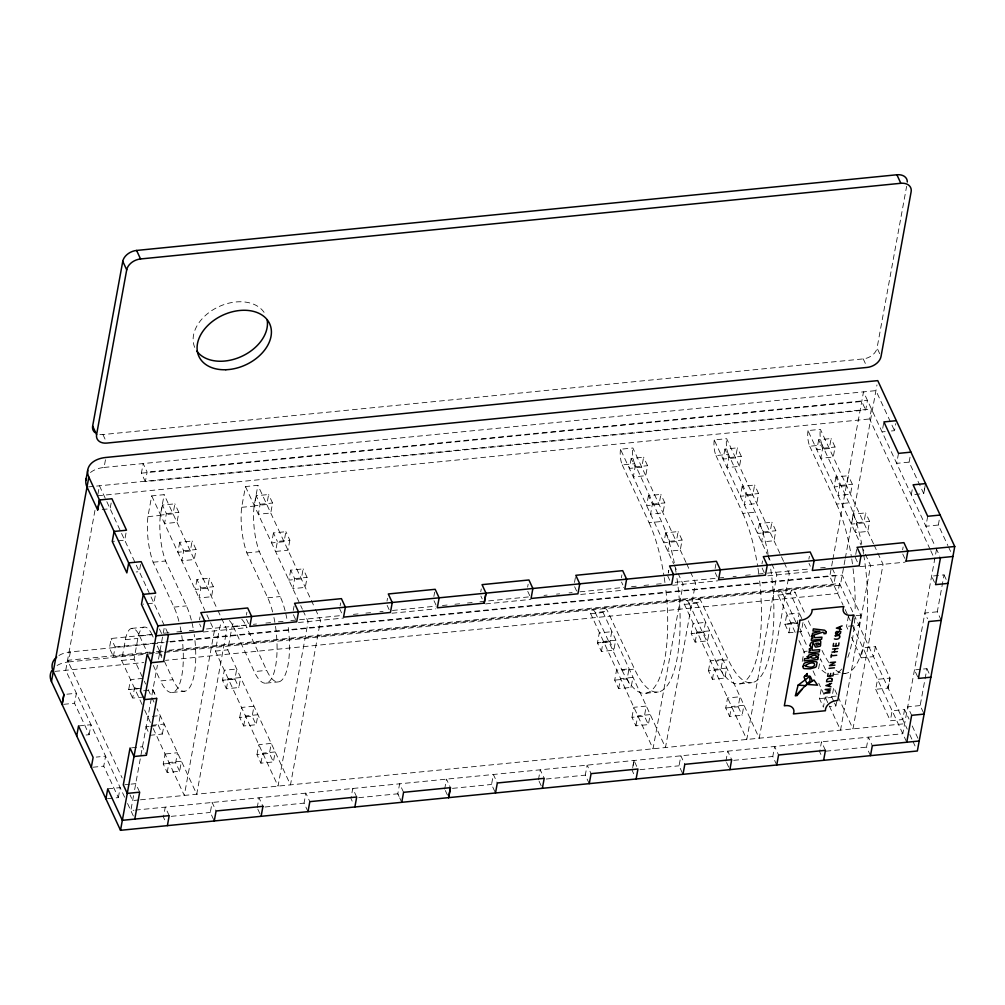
<?xml version="1.0" encoding="UTF-8"?>
<svg xmlns="http://www.w3.org/2000/svg" width="1005" height="1005" viewBox="0 0 1005 1005"><rect width="100%" height="100%" fill="white"/><g stroke="black" fill="none" stroke-linecap="round" stroke-linejoin="round"><path stroke-width="0.75" stroke-dasharray="5 3.75" d="M94.96 510.402L65.727 670.31L124.62 797.191M97.887 494.36L99.457 485.792L167.873 633.188M57.071 665.486A26.482 16.884 10.4 0 1 68.503 661.943L70.337 651.956L164.117 642.622M90.488 472.501A26.482 16.884 10.4 0 1 104.068 467.451L105.889 457.463M86.041 735.007L89.144 734.693L74.546 703.236L76.38 693.249L65.488 694.342M111.153 503.028L110.098 508.744L100.764 509.661M89.144 734.705L90.978 724.706L78.528 725.949M126.014 533.065L124.708 540.188L112.259 541.431M151.805 634.431L111.178 638.477L109.432 648.074L113.377 656.579L833.723 584.885L835.469 575.287L832.178 568.189M145.348 481.671L141.404 473.154L143.162 463.556L147.107 472.074L145.348 481.671L865.694 409.977L867.453 400.379L147.107 472.074M113.377 656.579L115.135 646.981L111.178 638.477M142.082 704.505L121.618 660.436L125.424 639.67A32.474 10.276 84.3 0 1 139.645 636.039L152.094 634.796L153.388 637.61M178.877 621.291A48.705 15.414 84.3 0 0 173.978 607.12L153.137 562.235A38.09 12.06 84.3 0 1 147.911 516.658L151.705 495.892L164.142 494.661L217.256 609.08M107.46 798.686L118.351 797.606L103.754 766.149L105.575 756.162L96.241 757.092M140.612 564.509L139.306 571.644L136.19 571.958M142.333 676.993L134.067 659.192L137.861 638.426A32.474 10.276 84.3 0 1 152.094 634.796M191.327 620.06A48.705 15.414 84.3 0 0 186.428 605.889L165.586 560.991A38.09 12.06 84.3 0 1 160.348 515.414L164.142 494.661M162.433 505.075L160.599 515.075L173.048 513.831L174.87 503.844L162.433 505.075L166.378 513.593L164.556 523.58L177.006 522.349L178.827 512.362L174.87 503.844M143.539 697.018L132.647 698.111L134.482 688.111L139.142 687.646M118.351 797.606L120.173 787.619L107.736 788.862M155.21 595.965L153.903 603.101L143.012 604.193M133.552 795.608L130.826 810.57L133.941 810.256M134.645 789.629L157.383 665.26M158.514 659.117L164.544 626.04M179.694 542.273L177.872 552.26L190.309 551.029L192.131 541.029L179.694 542.273L183.651 550.778L181.817 560.777L194.267 559.534L196.088 549.547L192.131 541.029M149.908 735.296L162.358 734.052L158.401 725.547L160.235 715.547L147.785 716.804M162.358 734.065L164.192 724.065L151.742 725.309L184.292 795.432L214.367 630.901L205.447 611.693M167.182 772.493L169.003 762.494L181.453 761.25L179.619 771.25L167.182 772.493L163.225 763.976L165.059 753.976M196.955 579.458L195.133 589.458L207.57 588.214L209.404 578.214L196.955 579.458L200.912 587.975L199.078 597.962L211.527 596.731L213.349 586.732L209.404 578.214M199.505 619.771L200.033 616.907M179.619 771.25L175.661 762.745L177.496 752.745L165.046 753.989M303.02 610.588L308.12 621.567L278.046 786.111L215.372 651.102L219.165 630.336A32.474 10.276 84.3 0 1 221.628 622.522M272.631 611.97A48.705 15.414 84.3 0 0 267.732 597.799L246.891 552.901A38.09 12.06 84.3 0 1 241.652 507.324L245.459 486.558L257.896 485.327L314.829 607.975M315.47 609.357L320.557 620.336L290.483 784.867L227.808 649.858L231.615 629.092A32.474 10.276 84.3 0 1 234.077 621.278M285.081 610.726A48.705 15.414 84.3 0 0 280.169 596.555L259.34 551.657A38.09 12.06 84.3 0 1 254.102 506.093L257.896 485.327M256.175 495.754L254.353 505.741L266.802 504.497L268.624 494.51L256.175 495.754L260.132 504.271L258.31 514.259L270.747 513.015L272.569 503.028L268.624 494.51M226.401 688.777L228.236 678.79L240.672 677.546L238.838 687.533L226.401 688.777L222.457 680.259L224.278 670.272L236.728 669.029L234.894 679.028L238.838 687.533M213.6 819.552L210.309 812.455L212.13 802.467L216.088 810.985M246.388 615.11L246.903 612.246M239.705 717.457L241.539 707.457L253.989 706.213L252.155 716.213L256.112 724.731L243.662 725.974L239.718 717.457L252.155 716.213M273.448 532.939L271.614 542.926L284.063 541.695L285.885 531.695L273.448 532.939L277.393 541.456M243.662 725.974L245.496 715.975L257.933 714.731L256.112 724.731M289.842 540.213L288.008 550.212L275.571 551.443L277.393 541.444L289.842 540.213L285.885 531.695M256.978 754.642L258.8 744.642L271.25 743.411L269.428 753.398L273.373 761.928L260.923 763.159L256.978 754.642L269.428 753.398M290.709 570.124L288.875 580.124L301.324 578.88L303.146 568.893L290.709 570.124L294.666 578.641L292.832 588.641L305.281 587.397L307.103 577.398L303.146 568.893M260.923 763.159L262.757 753.16L275.207 751.928L273.373 761.916M257.18 807.794L259.001 797.807L262.958 806.312M293.259 610.437L294.038 606.153M307.995 811.638L304.05 803.133L305.872 793.133L309.829 801.651M340.13 605.776L340.645 602.912M387 601.103L387.515 598.251M433.871 596.442L434.65 592.159M444.675 789.139L446.496 779.139L450.454 787.656M480.754 591.782L481.269 588.917M494.837 791.563L491.546 784.465L493.367 774.478L497.324 782.983M527.625 587.108L528.14 584.257M538.429 779.805L540.25 769.805L544.207 778.322M574.496 582.448L575.802 575.312M631.178 458.431L629.344 468.418L641.793 467.174L643.615 457.187L631.178 458.431L635.122 466.948L633.301 476.935L645.75 475.692L647.572 465.704L643.615 457.187M601.405 651.454L603.214 641.466L615.663 640.223L613.841 650.21L601.392 651.454L597.447 642.936L599.269 632.949L611.718 631.705M589.244 783.649L585.299 775.131L587.121 765.144L591.078 773.662M621.379 577.787L621.894 574.923M611.706 631.718L609.884 641.693L613.841 650.21M618.665 688.639L620.487 678.651L632.936 677.408L631.102 687.407L618.653 688.651L614.708 680.134L616.53 670.134L628.979 668.89L627.158 678.89L631.102 687.407M648.439 495.616L646.617 505.603L659.054 504.372L660.888 494.372L648.439 495.616L652.396 504.133L650.562 514.12L663.011 512.889L664.833 502.889L660.888 494.372M631.969 717.319L633.803 707.319L646.24 706.088L644.419 716.075L648.363 724.605L635.914 725.836L631.969 717.319L644.419 716.075M665.699 532.801L663.878 542.801L676.315 541.557L678.136 531.57L665.699 532.801L669.657 541.318L667.823 551.318L680.272 550.074L682.094 540.074L678.136 531.57M635.926 725.836L637.748 715.836L650.197 714.605L648.363 724.592M632.685 767.619L633.992 760.484L637.936 768.988M668.237 573.114L668.765 570.262L668.25 573.114M634.004 760.484L632.17 770.471L634.155 774.729M724.919 449.097L723.098 459.084L735.547 457.853L737.369 447.853L724.919 449.097L728.876 457.614L727.055 467.601L739.492 466.358L741.313 456.37L737.369 447.853M695.146 642.12L696.967 632.132L709.417 630.889L707.595 640.876L695.146 642.12L691.201 633.602L693.01 623.628L705.46 622.384M682.332 772.895L679.041 765.81L680.862 755.81L684.82 764.328M715.12 568.453L715.899 564.169M705.46 622.384L703.638 632.371L707.583 640.889M708.462 670.8L710.284 660.8L722.733 659.569L720.899 669.556L724.856 678.074L712.407 679.317L708.462 670.8L720.899 669.556M742.192 486.282L740.358 496.282L752.808 495.038L754.629 485.038L742.192 486.282L746.137 494.799L744.316 504.786L756.752 503.555L758.587 493.556L754.629 485.038M712.407 679.317L714.241 669.317L726.678 668.074L724.856 678.074M759.453 523.467L757.619 533.467L770.069 532.235L771.89 522.236L759.453 523.467L763.398 531.984L761.576 541.984L774.026 540.74L775.847 530.753L771.89 522.236M729.68 716.502L731.502 706.502L743.939 705.271L742.117 715.259L729.668 716.502L725.723 707.985L727.545 697.998L739.994 696.754L738.16 706.754L742.117 715.271M725.912 761.137L727.746 751.15L731.69 759.667M761.991 563.78L762.519 560.928M810.131 636.592L803.158 621.567L801.337 631.555L788.887 632.798L784.943 624.281L786.764 614.294L799.214 613.05L797.392 623.037L799.364 627.296M818.673 439.763L816.851 449.75L829.288 448.519L831.122 438.532L818.673 439.763L822.63 448.28L820.796 458.267L833.245 457.036L835.067 447.037L831.122 438.532M788.9 632.786L790.721 622.798L796.952 622.183M776.739 764.993L772.795 756.476L774.616 746.476L778.574 754.994M808.874 559.119L809.389 556.268M802.216 661.466L804.038 651.466L807.153 651.165M835.934 476.948L834.112 486.948L846.562 485.704L848.383 475.717L835.934 476.948L839.891 485.465L838.07 495.465L850.506 494.221L852.328 484.222L848.383 475.717M832.58 561.004L829.766 576.38L842.956 604.809M832.856 559.458L863.496 391.862L935.404 546.783M879.702 353.685L877.063 348.006L906.623 186.34M818.598 668.74L820.432 658.752L826.763 672.408M168.915 650.235L839.527 583.49L837.705 593.478L165.536 660.373M930.102 549.295L869.601 418.959L871.436 408.972L94.784 486.257M836.135 696.088L825.243 697.194L823.422 707.168L819.477 698.663L821.299 688.676L824.414 688.35M853.195 514.145L851.373 524.133L863.823 522.902L865.644 512.902L853.207 514.145L857.152 522.663L855.33 532.65L867.767 531.419L869.601 521.419L865.644 512.902M845.017 559.76L840.381 585.124L146.63 654.18M845.306 558.227L876.976 384.915M855.745 554.459L857.051 547.323M833.886 701.678L831.914 697.42L833.735 687.433L837.693 695.937M847.793 629.143L846.512 626.404L848.346 616.417M883.634 423.344L882.076 431.899L885.191 431.597M836.65 701.653L835.871 705.937L829.64 706.553M170.335 642.007L842.203 575.136L860.795 615.173L858.974 625.173L846.512 626.404M891.41 430.969L894.525 430.668L895.819 423.532M875.393 646.63L873.571 656.629L861.122 657.86L862.956 647.873L875.393 646.63L890.003 678.086L888.169 688.086L875.719 689.317L877.553 679.33L890.003 678.086L888.169 688.073M898.495 453.368L896.674 463.355L909.123 462.124L923.721 493.581L911.271 494.812L912.841 486.257M909.123 462.124L910.681 453.557M870.493 755.659L866.536 747.142L868.37 737.155L872.315 745.672M902.616 549.785L903.143 546.934M925.291 485.013L923.721 493.581L924.776 487.877M904.601 709.543L902.766 719.542L890.317 720.773L892.151 710.786L904.601 709.543L909.048 719.115M927.703 516.281L925.881 526.268L938.331 525.037L947.853 545.552M938.318 525.037L939.625 517.902M936.534 549.22L902.804 733.725L135.311 810.118M923.457 712.671L920.165 705.573L926.912 668.677L922.238 669.142M941.258 620.311L937.301 611.794L944.059 574.885L931.61 576.129L935.567 584.646M690.46 572.033L695.56 583.013L665.473 747.544L602.912 612.02A11.168 3.53 84.3 0 1 607.711 611.291L634.595 669.217A97.41 30.841 84.3 0 0 671.478 677.998A97.41 30.841 84.3 0 0 676.239 573.616M784.214 562.7L789.302 573.679L759.227 738.21L696.666 602.686A11.168 3.53 84.3 0 1 701.452 601.957L728.349 659.883A97.41 30.841 84.3 0 0 765.232 668.677A97.41 30.841 84.3 0 0 769.993 564.282M801.852 618.728L790.42 593.365A11.168 3.53 84.3 0 1 795.206 592.623L805.683 615.186M678.011 573.265L683.111 584.244L653.036 748.788L590.475 613.264A11.168 3.53 84.3 0 1 595.261 612.522L607.711 611.291M771.765 563.943L776.865 574.91L746.778 739.454L684.217 603.93A11.168 3.53 84.3 0 1 689.015 603.201L701.452 601.957M795.156 632.359L777.971 594.596A11.168 3.53 84.3 0 1 782.769 593.867L795.206 592.623M99.872 434.549A12.789 8.982 -24.9 0 0 102.937 434.562L863.232 358.898A12.789 8.982 -24.9 0 0 877.063 348.006M104.068 467.451L875.933 390.618L894.525 430.668M141.404 473.154L861.737 401.46L865.694 409.977M88.566 486.885L93.226 486.42M97.623 495.792L869.601 418.959M686 562.423L632.886 448.004L620.449 449.235L673.551 563.667M783.573 561.33L726.64 438.67L714.191 439.914L767.305 554.333M873.496 543.768L820.394 429.336L807.945 430.58L861.059 544.999M620.512 449.386A11.168 3.455 84.6 0 0 622.246 464.913L634.695 463.682L661.529 521.495A97.41 30.841 84.3 0 1 674.28 562.8M714.266 440.052A11.168 3.455 84.6 0 0 716 455.579L728.437 454.348L755.27 512.161A97.41 30.841 84.3 0 1 768.021 553.466M808.007 430.718A11.168 3.455 84.6 0 0 809.754 446.245L822.191 445.014L849.024 502.827A97.41 30.841 84.3 0 1 861.775 544.145M166.378 513.593L178.827 512.362M260.132 504.259L272.581 503.028M635.122 466.936L647.572 465.704M728.876 457.614L741.326 456.37M822.63 448.28L835.067 447.037M147.911 516.658L160.348 515.414M241.652 507.324L254.102 506.093M183.651 550.778L196.088 549.547M652.396 504.133L664.833 502.889M746.137 494.799L758.587 493.556M839.891 485.465L852.341 484.222M153.137 562.235L165.586 560.991M246.891 552.901L259.34 551.657M622.246 464.913L649.079 522.726L661.529 521.495M716 455.592L742.833 513.392L755.27 512.161M809.754 446.258L836.587 504.07L849.024 502.827M200.912 587.975L213.349 586.732M294.653 578.641L307.103 577.398M669.657 541.318L682.094 540.074M763.398 531.984L775.847 530.753M857.152 522.663L869.601 521.419M173.978 607.12L186.428 605.889M267.732 597.799L280.169 596.555M131.454 628.414L143.891 627.17M164.305 633.188L168.991 632.723M176.805 631.944L181.503 631.467M189.304 630.7L194.003 630.223M206.502 628.979L247.13 624.947M253.373 624.319L256.501 624.005M265.873 623.075L270.559 622.61M278.372 621.831L283.058 621.366M290.872 620.588L342.441 615.449M353.383 614.369L358.069 613.904M365.883 613.125L370.569 612.661M379.94 611.718L383.068 611.404M392.44 610.475L436.195 606.128M442.439 605.5L447.137 605.035M454.938 604.256L459.637 603.791M467.451 603.013L472.136 602.548M479.95 601.769L528.379 596.945M544.007 595.387L547.135 595.086M556.506 594.143L559.634 593.842M569.006 592.9L572.134 592.598M579.948 591.819L623.703 587.46M631.517 586.681L636.203 586.216M644.017 585.438L648.702 584.973M656.516 584.194L661.202 583.729M675.26 582.322L723.701 577.511M733.085 576.568L736.2 576.267M745.584 575.325L750.27 574.86M758.084 574.081L765.898 573.302M767.456 573.152L809.641 568.956M820.583 567.863L825.268 567.398M229.328 620.55A32.474 10.276 84.3 0 1 233.399 626.705L245.836 625.462L266.677 670.36A48.705 15.414 84.3 0 0 284.88 675.561A48.705 15.414 84.3 0 0 287.933 625.072M125.424 639.67L137.861 638.426M203.274 632.007L246.941 627.66M298.41 622.535L343.635 618.037M391.988 613.226L435.655 608.879M485.553 603.917L530.778 599.407M580.689 594.445L622.798 590.249M672.697 585.287L717.934 580.79M767.833 575.815L809.942 571.631M859.853 566.657L905.078 562.159M115.135 646.981L155.762 642.936M157.32 642.785L168.262 641.693M169.82 641.542L835.469 575.287M150.21 652.094L67.549 660.323L122.133 777.908M156.441 651.479L162.684 650.851M68.503 661.943L145.072 654.33M121.618 660.436L134.067 659.192M215.372 651.102L227.808 649.858M590.362 613.779L602.812 612.535M684.116 604.445L696.553 603.201M777.87 595.111L790.307 593.88M54.835 671.39L143.702 662.546M142.974 678.362L130.524 679.606L128.69 689.593L132.647 698.111M153.325 665.498L160.486 680.925L172.935 679.694A48.705 15.414 84.3 0 0 191.126 684.882A48.705 15.414 84.3 0 0 194.179 634.406M233.399 626.705L254.24 671.604L266.677 670.36M856.122 615.638L860.795 615.173M141.14 688.35L128.703 689.593L138.024 688.664M784.943 624.281L797.392 623.037L784.943 624.281M143.552 690.799L152.886 689.87L155.524 695.548M937.313 611.794L924.864 613.037L927.502 618.703M172.307 692.458L184.757 691.226M266.061 683.136L278.511 681.893M63.654 704.329L74.546 703.236M595.261 612.522L622.095 670.335L634.544 669.104M689.015 603.201L715.849 661.014L728.298 659.77M145.964 726.791L149.079 726.477M150.637 726.313L158.413 725.547M614.708 680.134L627.158 678.89M645.826 693.236L658.275 691.993M739.58 683.903L752.029 682.659M833.333 674.569L845.77 673.337M131.605 747.833L142.484 746.74L145.775 753.838M920.693 669.292L914.462 669.908L918.419 678.425M92.862 767.242L103.754 766.149M163.225 763.976L175.674 762.732M725.723 707.997L738.16 706.754M819.464 698.663L831.914 697.42M124.859 784.729L129.519 784.264M131.077 784.114L135.738 783.649L139.682 792.166M920.165 705.573L907.716 706.817L911.661 715.321M138.891 799.955L132.647 800.57L130.022 794.905M140.449 799.804L904.626 723.738M171.239 816.349L210.309 812.455M264.981 807.015L304.05 803.133M358.735 797.681L397.804 793.799L401.749 802.317M452.489 788.36L491.546 784.465M546.23 779.026L585.299 775.144M639.971 769.692L679.041 765.81M733.725 760.358L772.795 756.476M825.909 751.187L866.549 747.142M863.232 358.898L866.524 365.996M948.481 546.921L951.019 552.386M936.044 548.152L939.851 556.355M944.047 574.885L947.351 581.983M930.756 550.715L934.713 559.207M902.754 554.057L904.726 558.315M874.136 545.137L883.056 564.345L852.981 728.889L838.333 697.319M926.912 668.677L929.55 674.355M861.7 546.368L870.606 565.589L840.532 730.12L818.761 683.212M855.217 557.298L857.855 562.988M912.213 725.962L917.929 738.273M839.527 583.49L853.333 613.238M853.999 614.658L907.214 729.115M909.751 734.58L912.289 740.044M912.929 741.414L916.095 748.26M845.142 609.52L847.705 615.035M848.22 616.14L850.243 620.525M852.793 625.989L906.761 742.243M851.599 637.346L861.122 657.86M875.719 689.317L890.33 720.773M809 563.39L810.319 566.23M808.296 620.826L811.575 627.874M767.946 555.702L771.124 562.561M800.03 628.715L801.337 631.555M834.552 703.098L835.871 705.937M782.769 593.867L797.819 626.291M800.432 631.931L807.631 647.446M798.962 640.562L806.676 657.144M813.058 670.925L816.223 677.747M762.129 568.051L765.421 575.149M825.444 750.333L821.487 741.816L819.665 751.815L821.638 756.062M715.259 572.712L717.231 576.983M686.641 563.792L689.819 570.652M674.192 565.036L677.383 571.895M667.722 575.966L669.707 580.224M726.577 762.556L729.869 769.654M621.517 582.046L622.836 584.885M574.634 586.719L576.619 590.978M527.763 591.38L529.736 595.638M480.88 596.04L482.199 598.892M539.082 781.224L542.373 788.309M434.009 600.714L435.982 604.972M387.139 605.374L389.111 609.633M445.328 790.546L448.619 797.643M339.602 608.628L341.574 612.887M403.57 792.317L399.626 783.799L397.804 793.799L400.43 799.478M245.459 486.558L302.379 609.218M293.385 614.708L296.689 621.806M356.7 796.99L352.742 788.473L350.921 798.46L352.893 802.719M246.514 619.369L248.499 623.628M217.897 610.45L226.816 629.658L196.729 794.201L157.056 708.726M151.705 495.892L204.819 610.311M199.643 624.042L200.962 626.881M102.937 434.562L105.575 440.24M257.833 809.213L261.137 816.311M159.443 628.967L162.735 636.039M157.295 646.027L161.855 655.838M164.468 661.453L172.935 679.694M159.632 652.961L163.576 661.478M139.645 636.039L147.459 652.873M152.886 689.87L156.83 698.375M144.293 681.202L145.612 684.041M148.187 689.618L154.531 703.274M144.62 709.97L150.423 722.469M145.964 726.778L149.255 733.876M169.204 815.645L165.26 807.128L163.426 817.128L166.064 822.806M127.535 803.485L134.77 819.075M822.04 650.436L822.103 650.562A97.41 30.841 84.3 0 0 829.188 662.973M715.849 661.014L715.899 661.127A97.41 30.841 84.3 0 0 751.3 673.023A97.41 30.841 84.3 0 0 759.303 578.013M622.095 670.335L622.158 670.461A97.41 30.841 84.3 0 0 657.546 682.357A97.41 30.841 84.3 0 0 665.561 587.347M58.906 655.499A26.482 16.884 10.4 0 1 70.337 651.956M241.778 619.319A32.474 10.276 84.3 0 1 245.836 625.462M275.496 626.316A48.705 15.414 84.3 0 1 272.443 676.792A48.705 15.414 84.3 0 1 254.24 671.604M273.925 617.51A48.705 15.414 84.3 0 1 275.031 623.326M285.747 613.465A48.705 15.414 84.3 0 1 286.953 619.155M822.191 445.014A11.168 3.543 84.3 0 1 820.394 429.336M826.035 673.149A97.41 30.841 84.3 0 1 820.444 668.714M836.587 504.07A97.41 30.841 84.3 0 1 851.298 556.192M851.738 558.943A97.41 30.841 84.3 0 1 852.893 567.285M853.057 568.692A97.41 30.841 84.3 0 1 855.079 611.58M854.803 618.088A97.41 30.841 84.3 0 1 847.165 659.079M841.625 669.054A97.41 30.841 84.3 0 1 835.08 674.104M840.331 672.76A97.41 30.841 84.3 0 1 834.753 669.267M862.805 549.496A97.41 30.841 84.3 0 1 863.521 553.579M863.747 554.948A97.41 30.841 84.3 0 1 843.986 673.463M181.742 635.65A48.705 15.414 84.3 0 1 178.689 686.126A48.705 15.414 84.3 0 1 160.486 680.925M180.184 626.844A48.705 15.414 84.3 0 1 181.277 632.66M191.993 622.798A48.705 15.414 84.3 0 1 193.199 628.489M728.437 454.348A11.168 3.543 84.3 0 1 726.64 438.67M742.833 513.392A97.41 30.841 84.3 0 1 757.544 565.514M757.984 568.277A97.41 30.841 84.3 0 1 759.139 576.619M768.285 554.798A97.41 30.841 84.3 0 1 769.767 562.913M634.695 463.682A11.168 3.543 84.3 0 1 632.886 448.004M649.079 522.726A97.41 30.841 84.3 0 1 663.803 574.847M664.23 577.599A97.41 30.841 84.3 0 1 665.385 585.953M675.31 568.164A97.41 30.841 84.3 0 1 676.013 572.247M194.731 347.403A38.969 27.361 -24.9 0 1 219.492 306.362A38.969 27.361 -24.9 0 1 265.86 315.595M234.894 679.016L222.457 680.259L234.894 679.028M609.884 641.693L597.447 642.936L609.884 641.705M703.638 632.371L691.201 633.602L703.638 632.371"/><path stroke-width="1.5" d="M94.922 432.577A12.789 8.982 -24.9 0 1 92.648 426.082L122.761 261.325A12.789 8.982 -24.9 0 1 136.592 250.446L896.887 174.77A12.789 8.982 -24.9 0 1 907.314 182.006M85.877 480.302L87.699 470.315M51.456 681.541L88.829 477.048A26.482 16.884 10.4 0 1 105.889 457.463L877.754 380.631L954.75 546.494L917.364 750.986L120.512 830.306L51.456 681.541A26.482 16.884 10.4 0 1 51.783 670.611M896.887 174.77L900.844 183.287A12.789 8.982 -24.9 0 1 911.133 191.767L881.021 356.524A12.789 8.982 -24.9 0 1 867.177 367.415L106.894 443.079A12.789 8.982 -24.9 0 1 96.593 434.6L126.705 269.843L122.761 261.325M63.931 694.493L62.096 704.48L63.931 694.493L53.278 671.554A26.482 16.884 10.4 0 1 56.757 657.006M86.392 478.154A26.482 16.884 10.4 0 0 87.008 487.036L97.661 509.975L99.482 499.988L111.932 498.744L126.53 530.213L114.08 531.444L112.259 541.431L126.856 572.888L128.69 562.9L141.127 561.657L155.725 593.126L143.288 594.357L141.466 604.344L156.064 635.801L202.935 631.14L204.769 621.14L200.812 612.635L247.682 607.975L251.639 616.48L249.818 626.467L296.689 621.806L298.51 611.819L294.553 603.302L341.424 598.641L345.381 607.158L343.559 617.133L390.43 612.472L392.252 602.485L388.307 593.968L435.178 589.307L439.135 597.824L437.301 607.811L484.184 603.138L486.005 593.151L482.048 584.646L528.932 579.973L532.876 588.49L531.055 598.477L577.925 593.817L579.759 583.817L575.802 575.312L622.685 570.652L626.63 579.156L624.809 589.144L671.679 584.483L673.501 574.496L669.544 565.978L716.427 561.318L720.371 569.835L718.55 579.81L765.421 575.149L767.255 565.162L763.298 556.644L810.168 551.984L814.125 560.501L812.304 570.488L859.174 565.815L860.996 555.828L857.051 547.323L903.922 542.65L907.867 551.167L906.045 561.154M97.661 509.975L99.482 499.988M76.707 735.936L78.528 725.949L93.126 757.406L91.304 767.393M105.902 798.849L107.736 788.862L122.334 820.319L169.204 815.645L167.383 825.633M120.512 830.306L157.886 625.814L88.829 477.048M134.783 819.075L139.682 792.166L127.246 793.397M168.501 634.557L163.589 661.478L151.139 662.71M214.253 820.972L216.088 810.985L262.958 806.312M261.124 816.311L262.946 806.312M307.995 811.638L309.829 801.651L356.7 796.99L354.878 806.977M401.749 802.317L403.57 792.317L450.454 787.656L448.619 797.643L450.454 787.656M484.184 603.138L486.005 593.151M495.503 792.983L497.324 782.983L544.207 778.322L542.373 788.309M589.244 783.649L591.078 773.662L637.949 769.001L636.115 778.988M682.985 774.315L684.82 764.328L731.69 759.667L729.869 769.654M776.739 764.993L778.574 754.994L825.444 750.333L823.623 760.32M797.091 694.166L795.319 695.875L798.133 685.134L809.728 676.44L809.98 680.925L797.091 694.166L796.802 695.799L802.028 689.455M828.107 673.488L827.592 676.315L832.994 675.775L833.509 672.961M831.022 657.383L831.6 654.242M833.61 643.414L833.095 646.228L838.497 645.687L839.012 642.873M834.414 651.893L834.967 648.815M830.218 676.051L830.683 673.476M835.72 645.964L836.185 643.388M830.984 686.767L829.376 686.39L829.803 684.028M839.866 628.967L840.306 626.592M870.493 755.659L872.315 745.66L919.198 740.999M906.761 742.243L911.661 715.321L924.123 714.09M940.479 557.725L935.567 584.646L948.004 583.403M804.703 675.687L806.324 675.913L807.266 673.538L803.975 676.993L807.404 684.455L817.555 685.159L813.975 680.021L807.404 684.455M837.115 631.328L835.645 632.333L835.645 633.904A1.269 0.892 -24.9 0 0 836.512 634.168C837.253 632.233 842.265 628.979 840.394 633.414A1.558 1.093 -24.9 0 1 839.439 633.941L839.012 634.017M838.421 631.869L839.426 631.027M837.328 633.916L836.512 634.168M842.115 625.876L836.361 628.15L841.487 629.344M831.612 683.299L825.871 685.586L829.376 686.39M126.705 269.843A12.789 8.982 -24.9 0 1 140.549 258.963L900.844 183.287M896.347 420.68L883.898 421.912L898.508 453.381L910.945 452.137M925.555 483.593L913.105 484.825L927.716 516.281L940.152 515.05M157.886 625.814L954.75 546.494M906.045 561.154L952.928 556.494M941.258 620.311L928.808 621.542L918.419 678.425L930.869 677.194M834.389 638.916C840.444 641.014 842.705 632.61 834.954 635.851L838.999 635.474M832.555 649.054L837.982 648.514M831.989 652.132L837.416 651.592M831.311 655.813L836.738 655.273M830.08 662.571L835.507 662.031L829.502 665.687L834.941 665.147M829.024 668.35L834.452 667.81M133.992 756.501L146.441 755.258L156.83 698.375L144.393 699.618L140.436 691.101L147.182 654.205L151.139 662.722M830.582 688.965L825.155 689.505L830.243 690.85L824.464 693.262L829.891 692.721M798.133 685.134L805.997 685.661M806.324 675.913L810.206 676.34L812.467 681.051M136.592 250.446L140.549 258.963M92.648 426.082L96.593 434.6M134.004 756.501L130.047 747.984L123.301 784.892L127.258 793.397M267.116 319.728A38.969 27.361 -24.9 0 1 241.1 356.649A38.969 27.361 -24.9 0 1 196.854 351.147M810.105 645.424L810.495 646.818A2.626 1.847 -24.9 0 0 811.085 647.258C813.623 649.858 811.299 637.095 815.269 646.818A2.374 1.658 -24.9 0 0 815.796 647.12L819.992 646.265A2.224 1.558 -24.9 0 0 820.507 645.675C820.796 639.23 822.203 639.984 812.002 641.994A2.186 1.533 -24.9 0 0 811.274 642.509L810.382 643.979A9.246 6.495 -24.9 0 0 810.118 645.135L810.105 645.424M802.945 666.453L803.183 667.797A3.48 2.437 -24.9 0 0 804.038 668.601L810.206 668.802L815.382 667.358A3.442 2.412 -24.9 0 0 816.336 666.478L817.065 662.509A3.48 2.437 -24.9 0 0 816.211 661.705L810.809 661.416L805.093 662.81A3.48 2.437 -24.9 0 0 803.899 663.828L802.945 666.453M826.185 631.73L825.922 633.552L823.949 633.74L824.025 632.522L822.869 632.195L812.128 635.537L812.543 633.326L819.892 631.391L812.97 630.989L813.347 628.866L824.64 630.223L826.185 631.73M832.316 679.292L832.002 681.176L826.575 681.717C825.834 678.626 831.072 676.78 832.316 679.292M809.427 648.891L809.402 649.192A2.387 1.683 -24.9 0 0 809.678 649.959L810.721 650.662L809.339 650.8L808.975 652.823L819.276 651.805L819.665 649.682L812.63 650.235A1.658 1.156 -24.9 0 1 812.128 649.934L812.065 648.238L809.427 648.891M811.713 636.366L813.007 638.137L811.638 638.276L811.261 640.311L821.575 639.281L821.952 637.157L814.917 637.723A1.671 1.181 -24.9 0 1 814.339 637.308L814.352 635.725L811.713 636.366M809.917 657.094C817.97 661.491 818.912 651.102 809.917 657.094M805.043 665.662C817.153 671.755 818.384 657.119 805.043 665.662M808.02 656.604L807.995 657.157A2.374 1.671 -24.9 0 0 808.271 657.798L808.912 658.3L804.578 658.727L804.188 660.85L817.869 659.494L818.246 657.458L817.153 657.534L818.849 654.67A2.475 1.734 -24.9 0 0 818.447 654.029L813.899 653.526L809.012 654.971A2.475 1.734 -24.9 0 0 808.347 655.712L808.02 656.604M799.98 620.261L784.327 705.837L784.993 705.711A10.176 7.148 -24.9 0 1 793.385 713.927L825.407 710.736A10.176 7.148 -24.9 0 1 836.487 700.548L837.768 700.51L853.408 614.985A10.163 7.136 -24.9 0 1 843.471 607.535L843.924 606.492L812.04 609.671A10.151 7.136 -24.9 0 1 800.483 620.248L799.98 620.261M819.15 644.28L816.965 645.21A1.357 0.955 -24.9 0 1 816.362 644.909L815.771 643.326L818.346 643.15A1.52 1.068 -24.9 0 1 818.937 643.451L819.062 643.64A1.897 1.332 -24.9 0 1 819.15 644.28M225.823 369.74A38.969 27.361 -24.9 0 0 269.817 324.113A38.969 27.361 -24.9 0 0 207.105 326.198A38.969 27.361 -24.9 0 0 225.823 369.74"/></g></svg>
